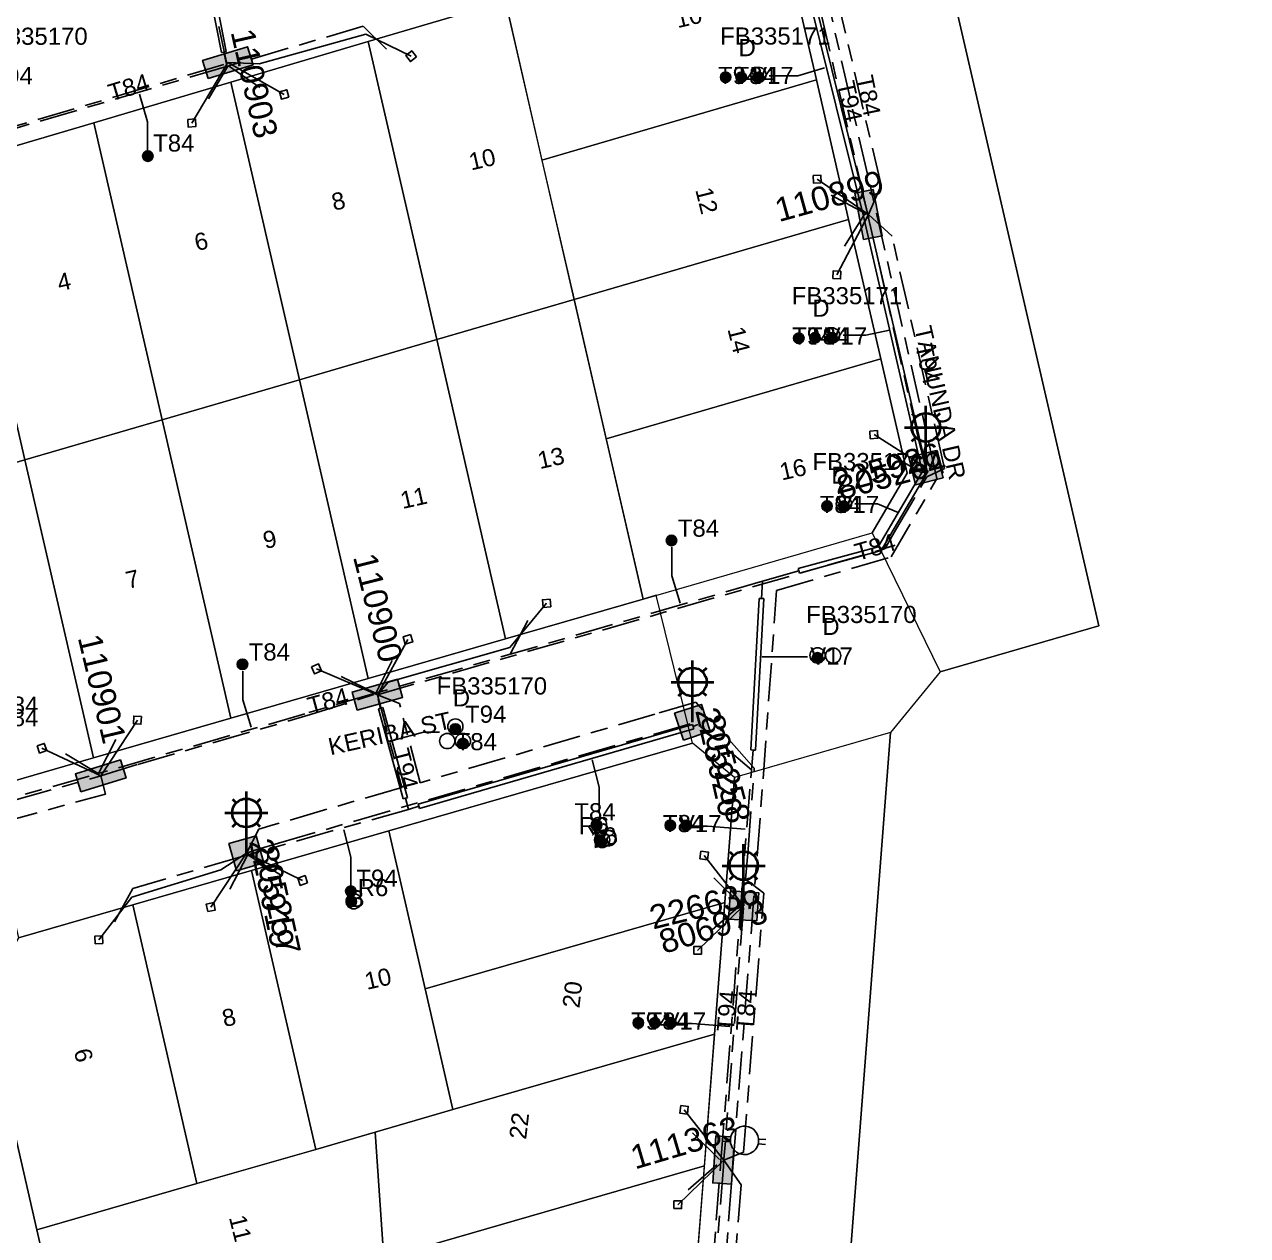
# Model space of a CAD drawing. Header units: metres. Extents: x 303957 to 307239, y 6268736 to 6272503.
# Drawn here: x 306028.3 to 306156.7, y 6269477.6 to 6269604.9 of the extents above; entities that cross this region are included whole.
import ezdxf
from ezdxf.enums import TextEntityAlignment as Align

# ---------------------------------------------------------------- set-up
doc = ezdxf.new("R2010")
doc.units = ezdxf.units.M
doc.linetypes.add('Cable Exist UG', pattern=[8.2, 4, -1.2, 1.8, -1.2])
doc.layers.get('0').update_dxf_attribs({"color": 6})
doc.layers.add('Cadastre Land Parcels_SP_EXT', color=9, linetype='Continuous', lineweight=5)
doc.layers.add('Cadastre Roads_SP_EXT', color=9, linetype='Continuous', lineweight=5)
for name, color, linetype in [('Duct_SP_EXT', 7, 'Continuous'), ('Equip_LV_EXT', 7, 'Continuous'), ('Equip_SP_SL_EXT', 7, 'Continuous'), ('Mains_HV_EXT', 7, 'Continuous'), ('Mains_LV_EXT', 7, 'Continuous'), ('Services_SP_EXT', 7, 'Continuous'), ('SupportsUG_SP_LV_EXT', 7, 'Continuous'), ('SupportsUG_SP_LV_SL_EXT', 7, 'Continuous'), ('Trench_SP_EXT', 7, 'Continuous')]:
    doc.layers.add(name, color=color, linetype=linetype)
doc.styles.add('COLUMN_LABEL', font='arial.ttf')
doc.styles.add('iecARIAL', font='arial.ttf', dxfattribs={"height": 2})
doc.styles.add('POLE_LABEL', font='arial.ttf')
doc.styles.get("Standard").update_dxf_attribs({"font": 'arial.ttf'})

# ---------------------------------------------------------------- blocks, each defined once
blk = doc.blocks.new('COLUMN_EXT')
blk.add_hatch(color=256).paths.add_polyline_path([(-1.49, 1.48), (-1.49, -1.49), (1.48, -1.49), (1.48, 1.48)])
blk.add_lwpolyline([(-1.49, -1.49), (1.48, -1.49), (1.48, 1.48), (-1.49, 1.48)], close=True)
for tag, height, style, flags, p in [('ASSET_NUM', 2.5, 'COLUMN_LABEL', 8, (2, 2)), ('STRUCTURE_PLANT_NUMBER', 0.2, 'POLE_LABEL', 9, (1.81, 0.03)), ('STREET_CODE', 0.2, 'COLUMN_LABEL', 9, (1.81, -0.2))]:
    blk.add_attdef(tag, text='', height=height, dxfattribs=dict(style=style, flags=flags)).set_placement(p, align=Align.MIDDLE_LEFT)
at = {"flags": 9}
for tag, p in [('COLUMN_TYPE', (1.81, -0.4)), ('OWNED_BY', (1.81, -0.6)), ('STATE', (1.81, -0.8)), ('USAGE', (1.81, -1)), ('LEGEND', (1.81, -1.2)), ('STREETNAME', (1.81, -1.6)), ('SUBURB', (1.81, -1.8)), ('LOCATION', (1.81, -1.4)), ('NOTES', (1.81, -2))]:
    blk.add_attdef(tag, text='', height=0.2, dxfattribs=at).set_placement(p, align=Align.MIDDLE_LEFT)
at = {"flags": 1}
blk.add_attdef('Z', (1.81, -2.35), '', height=0.2, dxfattribs=at)
blk = doc.blocks.new('PILLAR_EXT')
blk.add_hatch(color=256).paths.add_polyline_path([(-2.475, 0.99), (-2.475, -0.99), (2.475, -0.99), (2.475, 0.99)])
blk.add_lwpolyline([(-2.475, -0.99), (2.475, -0.99), (2.475, 0.99), (-2.475, 0.99)], close=True)
at = {"style": 'iecARIAL', "flags": 8}
blk.add_attdef('ASSET_NUM', (1.5, 3.5), '', height=2.5, dxfattribs=at)
for tag, p, flags in [('OWNED_BY', (0, -0.2), 9), ('STATE', (0, -0.4), 9), ('SUPPORT_TYPE', (0, -0.6), 9), ('USAGE', (0, -0.8), 9), ('LEGEND', (0, -1), 9), ('LOCATION', (0, -1.2), 9), ('NOTES', (0, -1.4), 9), ('STREETNAME', (0, -1.8), 9), ('SUBURB', (0, -2), 1), ('PARENT', (0, -1.6), 9)]:
    blk.add_attdef(tag, p, '', height=0.2, dxfattribs=dict(flags=flags))
blk = doc.blocks.new('DUCT_EXT')
blk.add_circle((0, 0.8), 0.8)
at = {"flags": 1}
blk.add_attdef('Z', (0, 0), '', height=0.2, dxfattribs=at)
at = {"flags": 9}
for tag, p in [('DUCT_CODE', (0, 0)), ('XSECT_TYPE', (0, -0.2)), ('STATE', (0, -0.6)), ('FB_REFERENCE', (0, -0.4)), ('NOTES', (0, -0.8))]:
    blk.add_attdef(tag, text='', height=0.2, dxfattribs=at).set_placement(p, align=Align.MIDDLE_LEFT)
blk = doc.blocks.new('SL_LANTERN_EXT')
at = {"lineweight": 40}
for p, q in [((0, 1.97), (0, 6.47)), ((-1.46, 5.68), (-1.06, 5.28)), ((1.46, 5.68), (1.06, 5.28)), ((-2.25, 4.22), (2.25, 4.22)), ((-1.46, 2.76), (-1.06, 3.16)), ((0, 0), (0, 2.72)), ((1.46, 2.76), (1.06, 3.16))]:
    blk.add_line(p, q, dxfattribs=at)
blk.add_circle((0, 4.22), 1.5, dxfattribs=at)
at = {"style": 'iecARIAL', "flags": 8}
blk.add_attdef('ASSET_NUM', (1.5, 1.5), '', height=2.5, dxfattribs=at)
for tag, p, height, flags in [('CONSTRUCTED_VOLTAGE', (0.98, -0.65), 0.2, 9), ('CONTROL_TYPE', (0.98, -0.85), 0.2, 9), ('LANTERN_PURPOSE', (0.98, -1.05), 0.2, 9), ('LANTERN_TYPE', (0.98, -1.25), 0.2, 9), ('NO_PHASES', (0.98, -1.45), 0.2, 9), ('LNUMBER', (2.18, -3.25), 2.5, 8), ('OPERATING_VOLTAGE', (0.98, -1.65), 0.2, 9), ('ORIENTATION', (0.98, -1.85), 0.2, 9), ('OWNED_BY', (0.98, -2.05), 0.2, 9), ('STATE', (0.98, -2.25), 0.2, 9), ('USAGE', (0.98, -2.45), 0.2, 9), ('CEXIST', (0.98, -2.65), 0.2, 9), ('CNEW', (0.98, -2.85), 0.2, 9), ('CNUMBER', (0.98, -3.05), 0.2, 9), ('CREMOVE', (0.98, -3.25), 0.2, 9), ('CREPLACE', (0.98, -3.45), 0.2, 9), ('LKINGHEIGHT', (0.98, -3.65), 0.2, 9), ('LBRACKET', (0.98, -3.85), 0.2, 9), ('LBRACKETVOCAB', (0.98, -4.05), 0.2, 9), ('LCATEGORY', (0.98, -4.25), 0.2, 9), ('LCHARGE1', (0.98, -4.45), 0.2, 9), ('LCHARGE1PERCENT', (0.98, -4.65), 0.2, 9), ('LCHARGE2', (0.98, -4.85), 0.2, 9), ('LCHARGE2PERCENT', (0.98, -5.05), 0.2, 9), ('LCHARGE3', (0.98, -5.25), 0.2, 9), ('LCHARGE3PERCENT', (0.98, -5.45), 0.2, 9), ('LEXIST', (0.98, -5.65), 0.2, 9), ('LLAMP', (0.98, -5.85), 0.2, 9), ('LLAMPVOCAB', (0.98, -6.05), 0.2, 9), ('LMAST', (0.98, -6.25), 0.2, 9), ('LMASTVOCAB', (0.98, -6.45), 0.2, 9), ('LNEW', (0.98, -6.65), 0.2, 9), ('LANTNUMBER', (0.98, -6.85), 0.2, 9), ('LOUTREACH', (0.98, -7.25), 0.2, 9), ('LOUTREACHVOCAB', (0.98, -7.45), 0.2, 9), ('LRATECODE', (0.98, -7.65), 0.2, 9), ('LREMOVE', (0.98, -7.85), 0.2, 9), ('LREPLACE', (0.98, -8.05), 0.2, 9), ('LTYPE', (0.98, -8.25), 0.2, 9), ('LTYPEVOCAB', (0.98, -8.45), 0.2, 9), ('LEGEND', (0.98, -8.65), 0.2, 9), ('LOCATION', (0.98, -8.85), 0.2, 9), ('NOTES', (0.98, -9.05), 0.2, 9), ('STREETNAME', (0.98, -9.25), 0.2, 9), ('SUBURB', (0.98, -9.45), 0.2, 1)]:
    blk.add_attdef(tag, p, '', height=height, dxfattribs=dict(flags=flags))
blk = doc.blocks.new('CCP_EXT')
at = {"flags": 9}
for tag, p in [('STATE', (0, -1.8)), ('LEGEND', (0, -1.4)), ('LIFE_SUPPORT', (0, -1.6)), ('NOTES', (0, -2))]:
    blk.add_attdef(tag, text='', height=0.2, dxfattribs=at).set_placement(p, align=Align.MIDDLE_LEFT)
blk.add_wipeout([(0, 0.57), (0.57, 0), (0, -0.57), (-0.57, 0)])
blk.add_lwpolyline([(-0.57, 0), (0, 0.57), (0.57, 0), (0, -0.57), (-0.57, 0)])
at = {"flags": 1}
blk.add_attdef('Z', (0, 0), '', height=0.2, dxfattribs=at)
at = {"flags": 9}
for tag, p in [('CCP_TYPE', (0, 0)), ('CONSTRUCTED_VOLTAGE', (0, -0.2)), ('OPERATING_VOLTAGE', (0, -0.6)), ('ORIENTATION', (0, -0.8)), ('OWNED_BY', (0, -1)), ('NO_PHASES', (0, -0.4)), ('USAGE', (0, -1.2))]:
    blk.add_attdef(tag, text='', height=0.2, dxfattribs=at).set_placement(p, align=Align.MIDDLE_LEFT)
blk = doc.blocks.new('LV_UG_LINKS_OPEN_EXT')
blk.add_wipeout([(-0.25, 1.47), (-0.43, 1.43), (-0.61, 1.36), (-0.77, 1.28), (-0.93, 1.17), (-1.07, 1.05), (-1.19, 0.9), (-1.29, 0.75), (-1.38, 0.58), (-1.44, 0.4), (-1.48, 0.22), (-1.49, 0.03), (-1.49, -0.16), (-1.45, -0.34), (-1.4, -0.52), (-1.32, -0.69), (-1.23, -0.85), (-1.11, -1), (-0.98, -1.13), (-0.83, -1.24), (-0.66, -1.34), (-0.49, -1.41), (-0.31, -1.46), (-0.13, -1.49), (0.06, -1.49), (0.25, -1.47), (0.43, -1.43), (0.61, -1.36), (0.77, -1.28), (0.93, -1.17), (1.07, -1.05), (1.19, -0.9), (1.29, -0.75), (1.38, -0.58), (1.44, -0.4), (1.48, -0.22), (1.49, -0.03), (1.49, 0.16), (1.45, 0.34), (1.4, 0.52), (1.32, 0.69), (1.23, 0.85), (1.11, 1), (0.98, 1.13), (0.83, 1.24), (0.66, 1.34), (0.49, 1.41), (0.31, 1.46), (0.13, 1.49), (-0.06, 1.49)])
for p, q in [((-0.25, 1.47), (-0.25, 2.22)), ((0.25, 1.47), (0.25, 2.22)), ((-0.25, -1.47), (-0.25, -2.22)), ((0.25, -1.47), (0.25, -2.22))]:
    blk.add_line(p, q)
blk.add_lwpolyline([(0, -1.49, 1), (0, 1.49, 1)], format="xyb", close=True)
at = {"flags": 9}
for tag, p in [('ACTUAL_STATUS', (0, 0)), ('CONSTRUCTED_VOLTAGE', (0, -0.2)), ('OPERATING_VOLTAGE', (0, -0.6)), ('ORIENTATION', (0, -0.8)), ('STATE', (0, -1)), ('SWITCH_TYPE', (0, -1.2)), ('NO_PHASES', (0, -0.4)), ('USAGE', (0, -1.4)), ('NOTES', (0, -1.6))]:
    blk.add_attdef(tag, text='', height=0.2, dxfattribs=at).set_placement(p, align=Align.MIDDLE_LEFT)
at = {"flags": 1}
blk.add_attdef('Z', (0, 0), '', height=0.2, dxfattribs=at)
blk = doc.blocks.new('CABLE_LARGE_EXT')
h = blk.add_hatch(color=256)
edge = h.paths.add_edge_path()
edge.add_arc((0, 0.55), 0.55, 0, 360)
blk.add_circle((0, 0.55), 0.55)
at = {"flags": 1}
blk.add_attdef('Z', (0, 0), '', height=0.2, dxfattribs=at)
at = {"flags": 9}
for tag, p in [('COND_CODE', (0, 0)), ('STATE', (0, -0.4)), ('XSECT_SIZE', (0, -0.6)), ('FB_REFERENCE', (0, -0.2)), ('NOTES', (0, -0.8))]:
    blk.add_attdef(tag, text='', height=0.2, dxfattribs=at).set_placement(p, align=Align.MIDDLE_LEFT)

msp = doc.modelspace()

# ---------------------------------------------------------------- linework, layer by layer
at = {"layer": 'Cadastre Land Parcels_SP_EXT', "linetype": 'Continuous'}
msp.add_lwpolyline([(306195.38, 6269806.28), (306153.94, 6269809.62), (306108.72, 6269796.94), (306135.09, 6269703.38), (306110.75, 6269696.16), (306106.98, 6269689.82), (306118.25, 6269640.92), (306124.09, 6269615.57), (306136.39, 6269562.17), (306141.11, 6269541.68), (306124.45, 6269536.86), (306119.25, 6269530.49), (306113.35, 6269453.99)], dxfattribs=at)
for points in [[(306111.47, 6269599.04), (306108.72, 6269610.96), (306102.81, 6269614.42), (306078.79, 6269607.32), (306082.63, 6269590.61), (306111.47, 6269599.04)], [(306086, 6269575.97), (306078.79, 6269607.32), (306064.38, 6269603.06), (306071.58, 6269571.75), (306086, 6269575.97)], [(306071.58, 6269571.75), (306064.38, 6269603.06), (306049.97, 6269598.8), (306057.17, 6269567.54), (306071.58, 6269571.75)], [(306057.17, 6269567.54), (306049.97, 6269598.8), (306035.57, 6269594.54), (306042.75, 6269563.32), (306057.17, 6269567.54)], [(306114.84, 6269584.39), (306111.47, 6269599.04), (306082.63, 6269590.61), (306086, 6269575.97), (306114.84, 6269584.39)], [(306042.75, 6269563.32), (306035.57, 6269594.54), (306021.17, 6269590.29), (306028.33, 6269559.11), (306042.75, 6269563.32)], [(306028.33, 6269559.11), (306021.17, 6269590.29), (306009.7, 6269586.9), (306006.03, 6269580.61), (306012.06, 6269554.35), (306028.33, 6269559.11)], [(306118.21, 6269569.75), (306114.84, 6269584.39), (306086, 6269575.97), (306089.37, 6269561.33), (306118.21, 6269569.75)], [(306093.25, 6269544.5), (306086, 6269575.97), (306071.58, 6269571.75), (306078.82, 6269540.33), (306093.25, 6269544.5)], [(306078.82, 6269540.33), (306071.58, 6269571.75), (306057.17, 6269567.54), (306064.39, 6269536.16), (306078.82, 6269540.33)], [(306117.3, 6269551.45), (306120.98, 6269557.71), (306118.21, 6269569.75), (306089.37, 6269561.33), (306093.25, 6269544.5), (306117.3, 6269551.45)], [(306064.39, 6269536.16), (306057.17, 6269567.54), (306042.75, 6269563.32), (306049.96, 6269531.99), (306064.39, 6269536.16)], [(306049.96, 6269531.99), (306042.75, 6269563.32), (306028.33, 6269559.11), (306035.53, 6269527.82), (306049.96, 6269531.99)], [(306035.53, 6269527.82), (306028.33, 6269559.11), (306012.06, 6269554.35), (306018.13, 6269527.99), (306024.05, 6269524.5), (306035.53, 6269527.82)], [(306101.83, 6269512.63), (306102.84, 6269525.74), (306098.43, 6269529.34), (306066.55, 6269520.13), (306070.36, 6269503.54), (306101.83, 6269512.63)], [(306073.28, 6269490.85), (306070.36, 6269503.54), (306066.55, 6269520.13), (306052.14, 6269515.96), (306058.88, 6269486.68), (306073.28, 6269490.85)], [(306058.88, 6269486.68), (306052.14, 6269515.96), (306039.66, 6269512.36), (306046.39, 6269483.08), (306058.88, 6269486.68)], [(306046.39, 6269483.08), (306039.66, 6269512.36), (306027.66, 6269508.89), (306023.97, 6269502.62), (306029.59, 6269478.22), (306046.39, 6269483.08)], [(306100.76, 6269498.79), (306101.83, 6269512.63), (306070.36, 6269503.54), (306073.28, 6269490.85), (306100.76, 6269498.79)], [(306099.69, 6269484.95), (306100.76, 6269498.79), (306073.28, 6269490.85), (306065.12, 6269488.49), (306066.01, 6269475.21), (306099.69, 6269484.95)], [(306066.01, 6269475.21), (306065.12, 6269488.49), (306058.88, 6269486.68), (306046.39, 6269483.08), (306029.59, 6269478.22), (306032.5, 6269465.53), (306066.01, 6269475.21)], [(306098.62, 6269471.11), (306099.69, 6269484.95), (306066.01, 6269475.21), (306066.91, 6269461.94), (306098.62, 6269471.11)]]:
    msp.add_lwpolyline(points, close=True, dxfattribs=at)
at = {"layer": 'Cadastre Roads_SP_EXT', "linetype": 'Continuous'}
msp.add_lwpolyline([(306043.48, 6269417.69), (306038.33, 6269440.15), (306029.59, 6269478.22), (306023.97, 6269502.62), (306008.58, 6269498.18), (306011.3, 6269486.38), (306015.03, 6269470.14), (306018.76, 6269453.89), (306022.49, 6269437.65), (306028.09, 6269413.24), (306043.48, 6269417.69)], close=True, dxfattribs=at)
at = {"layer": 'Duct_SP_EXT'}
for p, q in [((306047.13, 6269611.37), (306048.99, 6269601.92)), ((306047.61, 6269611.47), (306049.46, 6269602.01)), ((306048.99, 6269601.92), (306049.23, 6269601.96)), ((306049.46, 6269602.01), (306049.23, 6269601.96)), ((306116.37, 6269584.87), (306116.61, 6269584.93)), ((306116.37, 6269584.87), (306116.61, 6269584.93)), ((306116.84, 6269584.99), (306116.61, 6269584.93)), ((306116.84, 6269584.98), (306116.61, 6269584.93)), ((306122.65, 6269557.97), (306122.77, 6269558.18)), ((306122.77, 6269558.18), (306122.98, 6269558.06)), ((306123.19, 6269557.93), (306122.98, 6269558.06)), ((306117.95, 6269550), (306122.65, 6269557.97)), ((306118.27, 6269549.59), (306123.06, 6269557.72)), ((306122.62, 6269557.79), (306122.86, 6269557.85)), ((306122.65, 6269557.97), (306122.86, 6269557.85)), ((306123.09, 6269557.9), (306122.86, 6269557.85)), ((306123.06, 6269557.72), (306122.86, 6269557.85)), ((306123.06, 6269557.72), (306123.19, 6269557.93)), ((306109.56, 6269547.7), (306117.95, 6269550)), ((306109.69, 6269547.23), (306118.27, 6269549.59)), ((306117.95, 6269550), (306118.11, 6269549.8)), ((306118.27, 6269549.59), (306118.11, 6269549.8)), ((306109.56, 6269547.7), (306109.62, 6269547.46)), ((306109.69, 6269547.23), (306109.62, 6269547.46)), ((306105.45, 6269544.57), (306104.58, 6269528.64)), ((306105.93, 6269544.55), (306105.06, 6269528.61)), ((306105.45, 6269544.57), (306105.69, 6269544.56)), ((306105.93, 6269544.55), (306105.69, 6269544.56)), ((306065.46, 6269532.96), (306065.69, 6269533.02)), ((306065.46, 6269532.96), (306068.05, 6269523.49)), ((306065.92, 6269533.09), (306065.69, 6269533.02)), ((306065.92, 6269533.09), (306068.52, 6269523.62)), ((306069.62, 6269522.95), (306098.44, 6269531.33)), ((306098.44, 6269531.33), (306098.51, 6269531.1)), ((306098.58, 6269530.87), (306098.51, 6269531.1)), ((306069.76, 6269522.49), (306098.58, 6269530.87)), ((306104.58, 6269528.64), (306104.82, 6269528.63)), ((306105.06, 6269528.61), (306104.82, 6269528.63)), ((306068.05, 6269523.49), (306068.29, 6269523.56)), ((306068.52, 6269523.62), (306068.29, 6269523.56)), ((306069.62, 6269522.95), (306069.69, 6269522.72)), ((306069.76, 6269522.49), (306069.69, 6269522.72))]:
    msp.add_line(p, q, dxfattribs=at)
for points in [[(306106.49, 6269599.47), (306109.51, 6269599.47), (306112.32, 6269600.31)], [(306041.2, 6269591.67), (306041.2, 6269594.65), (306040.37, 6269597.55)], [(306114.26, 6269572.22), (306116.64, 6269572.21), (306119.14, 6269572.76)], [(306115.51, 6269554.51), (306117.89, 6269554.51), (306120.05, 6269553.58)], [(306096.26, 6269549.94), (306096.26, 6269546.92), (306097.16, 6269544.07)], [(306110.54, 6269538.43), (306108.29, 6269538.43), (306105.73, 6269538.41)], [(306051.2, 6269536.93), (306051.2, 6269533.91), (306052.1, 6269531.05)], [(306071.89, 6269530.51), (306070.21, 6269530.51), (306067.09, 6269529.66)], [(306088.64, 6269522.04), (306088.64, 6269524.74), (306087.91, 6269527.62)], [(306062.56, 6269514.4), (306062.56, 6269517.38), (306061.83, 6269520.25)], [(306098.51, 6269520.64), (306100.02, 6269520.64), (306103.99, 6269520.33)], [(306096.9, 6269499.9), (306098.41, 6269499.9), (306102.38, 6269499.59)]]:
    msp.add_lwpolyline(points, dxfattribs=at)
at = {"layer": 'Mains_LV_EXT', "linetype": 'Cable Exist UG'}
msp.add_lwpolyline([(306065.35, 6269534.44), (306067.91, 6269524.71), (306054.42, 6269520.76), (306054.42, 6269520.76), (306052.89, 6269520.31), (306051.59, 6269517.8)], dxfattribs=at)
at = {"layer": 'Trench_SP_EXT', "linetype": 'Cable Exist UG'}
for points in [[(306063.85, 6269604.67), (306049.5, 6269600.46)], [(306063.85, 6269604.67), (306066.29, 6269602.28)], [(306049.49, 6269600.71), (306049.23, 6269601.96)], [(306049.65, 6269600.5), (306047.28, 6269596.52)], [(306049.72, 6269600.52), (306053.02, 6269598.26)], [(306116.53, 6269585.03), (306112.84, 6269587.01)], [(306116.55, 6269584.96), (306114.1, 6269581.07)], [(306122.55, 6269557.77), (306118.83, 6269559.91)], [(306109.62, 6269547.46), (306105.79, 6269546.36)], [(306105.69, 6269544.56), (306105.79, 6269546.36)], [(306079.29, 6269538.7), (306081.34, 6269542.62)], [(306065.1, 6269534.48), (306067.09, 6269538.38)], [(306065.14, 6269534.61), (306060.98, 6269536.63)], [(306065.69, 6269533.02), (306065.43, 6269533.99)], [(306104.63, 6269526.56), (306099.02, 6269531.33), (306098.51, 6269531.1)], [(306036.05, 6269526.17), (306038.09, 6269530.12)], [(306103.52, 6269512.35), (306104.56, 6269525.7), (306104.82, 6269528.63)], [(306036.04, 6269526.17), (306032.31, 6269528.4)], [(306023.36, 6269522.56), (306035.94, 6269526.14)], [(306068.29, 6269523.56), (306068.6, 6269522.4)], [(306068.6, 6269522.4), (306051, 6269517.41)], [(306069.69, 6269522.72), (306068.6, 6269522.4)], [(306051.7, 6269517.58), (306049.66, 6269513.65)], [(306051.77, 6269517.6), (306055.47, 6269515.35)], [(306103.53, 6269512.41), (306100.55, 6269515.35)], [(306103.52, 6269512.38), (306100.08, 6269509.36)], [(306101.43, 6269485.44), (306103.52, 6269512.35)], [(306098.45, 6269488.41), (306101.43, 6269485.47)], [(306097.98, 6269482.42), (306101.43, 6269485.44)], [(306099.33, 6269458.52), (306100.31, 6269471.05), (306101.39, 6269484.89), (306101.43, 6269485.44)]]:
    msp.add_lwpolyline(points, dxfattribs=at)

# ---------------------------------------------------------------- block references
at = {"layer": 'Duct_SP_EXT'}
for name, p in [('CABLE_LARGE_EXT', (306101.92, 6269598.77)), ('CABLE_LARGE_EXT', (306103.56, 6269598.77)), ('DUCT_EXT', (306105.37, 6269598.77)), ('CABLE_LARGE_EXT', (306105.37, 6269598.77)), ('CABLE_LARGE_EXT', (306041.24, 6269590.48)), ('CABLE_LARGE_EXT', (306109.61, 6269571.35)), ('CABLE_LARGE_EXT', (306111.32, 6269571.4)), ('DUCT_EXT', (306113.1, 6269571.4)), ('CABLE_LARGE_EXT', (306113.1, 6269571.4)), ('CABLE_LARGE_EXT', (306112.58, 6269553.71)), ('DUCT_EXT', (306114.35, 6269553.7)), ('CABLE_LARGE_EXT', (306114.35, 6269553.7)), ('CABLE_LARGE_EXT', (306096.24, 6269550.1)), ('DUCT_EXT', (306111.58, 6269537.77)), ('CABLE_LARGE_EXT', (306111.58, 6269537.77)), ('DUCT_EXT', (306113.22, 6269537.75)), ('CABLE_LARGE_EXT', (306051.18, 6269537.09)), ('DUCT_EXT', (306073.54, 6269530.3)), ('CABLE_LARGE_EXT', (306073.54, 6269530.3)), ('DUCT_EXT', (306072.69, 6269528.78)), ('DUCT_EXT', (306074.33, 6269528.77)), ('CABLE_LARGE_EXT', (306074.33, 6269528.77)), ('CABLE_LARGE_EXT', (306096.11, 6269520.17)), ('CABLE_LARGE_EXT', (306097.79, 6269520.17)), ('CABLE_LARGE_EXT', (306062.56, 6269513.25)), ('CABLE_LARGE_EXT', (306092.76, 6269499.42)), ('CABLE_LARGE_EXT', (306094.49, 6269499.42)), ('CABLE_LARGE_EXT', (306096.18, 6269499.42))]:
    msp.add_blockref(name, p, dxfattribs=at)
for name, p, rotation in [('DUCT_EXT', (306087.83, 6269520.75), 271.5343414854129), ('CABLE_LARGE_EXT', (306087.83, 6269520.75), 270.0058519513358), ('DUCT_EXT', (306088.16, 6269519.17), 270.939190936989), ('CABLE_LARGE_EXT', (306088.16, 6269519.17), 270.939190936989), ('DUCT_EXT', (306062.06, 6269512.7), 272.8682648119186), ('CABLE_LARGE_EXT', (306062.06, 6269512.7), 272.7174892735363)]:
    msp.add_blockref(name, p, dxfattribs=dict(at, rotation=rotation))
at = {"layer": 'Equip_SP_SL_EXT'}
ref = msp.add_blockref('SL_LANTERN_EXT', (306122.96, 6269558.31), dxfattribs=at)
ref.add_attrib('ASSET_NUM', '225926', dxfattribs={"layer": '0', "height": 2.5, "rotation": 15.5884, "style": 'iecARIAL'}).set_placement((306124.46, 6269559.81), align=Align.MIDDLE_RIGHT)
ref = msp.add_blockref('SL_LANTERN_EXT', (306098.44, 6269531.56), dxfattribs=at)
ref.add_attrib('ASSET_NUM', '225920', dxfattribs={"layer": '0', "height": 2.5, "rotation": 282.9435, "style": 'iecARIAL'}).set_placement((306099.94, 6269533.06), align=Align.MIDDLE_LEFT)
ref = msp.add_blockref('SL_LANTERN_EXT', (306051.59, 6269517.8), dxfattribs=at)
ref.add_attrib('ASSET_NUM', '225919', dxfattribs={"layer": '0', "height": 2.5, "rotation": 281.7025, "style": 'iecARIAL'}).set_placement((306053.09, 6269519.3), align=Align.MIDDLE_LEFT)
ref = msp.add_blockref('SL_LANTERN_EXT', (306103.82, 6269512.26), dxfattribs=at)
ref.add_attrib('ASSET_NUM', '226636', dxfattribs={"layer": '0', "height": 2.5, "rotation": 13.7622, "style": 'iecARIAL'}).set_placement((306105.32, 6269513.76), align=Align.MIDDLE_RIGHT)
at = {"layer": 'SupportsUG_SP_LV_EXT'}
ref = msp.add_blockref('PILLAR_EXT', (306049.64, 6269600.86), dxfattribs=dict(at, rotation=16.87596753478535))
ref.add_attrib('ASSET_NUM', '110903', dxfattribs={"layer": '0', "height": 2.5, "rotation": 282.8228, "style": 'iecARIAL'}).set_placement((306051.14, 6269604.36), align=Align.MIDDLE_LEFT)
ref = msp.add_blockref('PILLAR_EXT', (306116.92, 6269584.9), dxfattribs=dict(at, rotation=280.9023462870074))
ref.add_attrib('ASSET_NUM', '110899', dxfattribs={"layer": '0', "height": 2.5, "rotation": 15.4553, "style": 'iecARIAL'}).set_placement((306118.42, 6269588.4), align=Align.MIDDLE_RIGHT)
ref = msp.add_blockref('PILLAR_EXT', (306065.35, 6269534.44), dxfattribs=dict(at, rotation=15.83531258024614))
ref.add_attrib('ASSET_NUM', '110900', dxfattribs={"layer": '0', "height": 2.5, "rotation": 284.2127, "style": 'iecARIAL'}).set_placement((306066.85, 6269537.94), align=Align.MIDDLE_RIGHT)
ref = msp.add_blockref('PILLAR_EXT', (306036.29, 6269525.91), dxfattribs=dict(at, rotation=17.21529084950885))
ref.add_attrib('ASSET_NUM', '110901', dxfattribs={"layer": '0', "height": 2.5, "rotation": 283.4382, "style": 'iecARIAL'}).set_placement((306037.79, 6269529.41), align=Align.MIDDLE_RIGHT)
ref = msp.add_blockref('PILLAR_EXT', (306101.72, 6269485.55), dxfattribs=dict(at, rotation=86.1910812587932))
ref.add_attrib('ASSET_NUM', '111363', dxfattribs={"layer": '0', "height": 2.5, "rotation": 16.4291, "style": 'iecARIAL'}).set_placement((306103.22, 6269489.05), align=Align.MIDDLE_RIGHT)
at = {"layer": 'SupportsUG_SP_LV_SL_EXT'}
ref = msp.add_blockref('COLUMN_EXT', (306122.96, 6269558.31), dxfattribs=dict(at, rotation=103.7513115354294))
ref.add_attrib('ASSET_NUM', '805264', dxfattribs={"layer": '0', "height": 2.5, "rotation": 14.7003, "style": 'COLUMN_LABEL'}).set_placement((306124.96, 6269559.06), align=Align.MIDDLE_RIGHT)
ref = msp.add_blockref('COLUMN_EXT', (306098.44, 6269531.56), dxfattribs=dict(at, rotation=18.0529503827508))
ref.add_attrib('ASSET_NUM', '805258', dxfattribs={"layer": '0', "height": 2.5, "rotation": 284.7654, "style": 'COLUMN_LABEL'}).set_placement((306100.44, 6269532.31), align=Align.MIDDLE_LEFT)
ref = msp.add_blockref('COLUMN_EXT', (306051.59, 6269517.8), dxfattribs=dict(at, rotation=15.99735172681665))
ref.add_attrib('ASSET_NUM', '805257', dxfattribs={"layer": '0', "height": 2.5, "rotation": 282.6296, "style": 'COLUMN_LABEL'}).set_placement((306053.59, 6269518.55), align=Align.MIDDLE_LEFT)
ref = msp.add_blockref('COLUMN_EXT', (306103.82, 6269512.26), dxfattribs=dict(at, rotation=356.0672459803112))
ref.add_attrib('ASSET_NUM', '806973', dxfattribs={"layer": '0', "height": 2.5, "rotation": 17.1027, "style": 'COLUMN_LABEL'}).set_placement((306105.82, 6269513.01), align=Align.TOP_RIGHT)

# ---------------------------------------------------------------- texts
at = {"layer": 'Cadastre Land Parcels_SP_EXT', "linetype": 'Continuous'}
for s, rotation, p in [('10', 12.8866, (306096.88, 6269604.47)), ('10', 12.8887, (306075.19, 6269589.52)), ('12', 284.0362, (306098.73, 6269587.5)), ('8', 12.887, (306060.77, 6269585.29)), ('6', 12.8796, (306046.36, 6269581.05)), ('4', 12.88, (306031.95, 6269576.81)), ('14', 284.0335, (306102.11, 6269572.86)), ('13', 12.5875, (306082.41, 6269558.14)), ('16', 12.5901, (306107.82, 6269556.95)), ('11', 12.5889, (306067.99, 6269553.95)), ('9', 12.5906, (306053.56, 6269549.75)), ('7', 12.5882, (306039.14, 6269545.56)), ('18', 12.5897, (306088, 6269518.28)), ('10', 12.5904, (306064.24, 6269503.43)), ('20', 83.3387, (306086.56, 6269501.45)), ('8', 12.5898, (306049.27, 6269499.52)), ('6', 284.0275, (306033.45, 6269497.03)), ('22', 83.3383, (306080.97, 6269487.66)), ('11', 283.9921, (306049.75, 6269479.53))]:
    msp.add_text(s, height=1.8, rotation=rotation, dxfattribs=at).set_placement(p)
at = {"layer": 'Cadastre Roads_SP_EXT'}
for s, rotation, p in [('TANUNDA DR', 282.9112, (306121.75, 6269572.96)), ('KERIBA ST', 12.5899, (306060.42, 6269528.07))]:
    msp.add_text(s, height=1.8, rotation=rotation, dxfattribs=at).set_placement(p)
at = {"layer": 'Duct_SP_EXT'}
for s, p in [('FB335170', (306023.32, 6269602.73)), ('FB335171', (306101.35, 6269602.75)), ('D', (306103.28, 6269601.53)), ('T94', (306024.83, 6269598.58)), ('T94', (306101.13, 6269598.61)), ('T84', (306102.85, 6269598.61)), ('V17', (306104.6, 6269598.61)), ('FB335171', (306108.87, 6269575.47)), ('D', (306111.03, 6269574.16)), ('T94', (306108.91, 6269571.24)), ('T84', (306110.57, 6269571.24)), ('V17', (306112.33, 6269571.24)), ('FB335171', (306111.04, 6269558.04)), ('D', (306113.02, 6269556.62)), ('T84', (306111.8, 6269553.54)), ('V17', (306113.58, 6269553.54)), ('T84', (306096.9, 6269551.05)), ('FB335170', (306110.38, 6269541.98)), ('D', (306112.08, 6269540.72)), ('T84', (306051.83, 6269538.04)), ('V17', (306110.81, 6269537.61)), ('FB335170', (306071.57, 6269534.47)), ('D', (306073.27, 6269533.22)), ('T84', (306025.41, 6269532.45)), ('T84', (306025.41, 6269531.14)), ('T94', (306074.56, 6269531.5)), ('T84', (306073.57, 6269528.61)), ('T84', (306086.04, 6269521.25)), ('R6', (306086.49, 6269519.79)), ('T84', (306095.34, 6269520.01)), ('V17', (306097.02, 6269520.01)), ('B', (306087.96, 6269518.49)), ('D', (306088.8, 6269518.49)), ('T94', (306063.14, 6269514.27)), ('R6', (306063.28, 6269513.28)), ('B', (306062.33, 6269512.13)), ('T94', (306091.99, 6269499.26)), ('T84', (306093.73, 6269499.26)), ('V17', (306095.41, 6269499.27))]:
    msp.add_text(s, height=1.8, dxfattribs=at).set_placement(p)
at = {"layer": 'Mains_LV_EXT'}
for s, rotation, p in [('T84', 16.8472, (306037.41, 6269596.77)), ('T84', 281.7047, (306115.6, 6269599.32)), ('T94', 282.1649, (306113.65, 6269598.72)), ('T94', 282.0236, (306121.83, 6269571.13)), ('T84', 16.1311, (306115.79, 6269548.49)), ('T84', 15.3174, (306058.31, 6269532.35)), ('T94', 284.417, (306066.87, 6269528.53)), ('T94', 85.5518, (306102.78, 6269498.99)), ('T84', 85.5518, (306104.79, 6269499.05))]:
    msp.add_text(s, height=1.8, rotation=rotation, dxfattribs=at).set_placement(p)

# ---------------------------------------------------------------- next in the draw order: block references
at = {"layer": 'Services_SP_EXT'}
for p, rotation in [((306068.89, 6269601.53), 172.5685921050329), ((306055.56, 6269597.5), 151.0016012605012), ((306045.85, 6269594.51), 317.9999998523446), ((306111.53, 6269588.62), 317.9999998523446), ((306113.61, 6269578.56), 222.0000001476555), ((306117.49, 6269561.77), 317.9999998523446), ((306083.12, 6269544.06), 230.2279150282002), ((306068.56, 6269540.26), 241.1157392993674), ((306058.95, 6269537.16), 337.01972049871), ((306040.14, 6269531.77), 222.0000001476555), ((306030.12, 6269528.82), 334.7897135863544), ((306099.67, 6269517.56), 308.0672463891601), ((306057.5, 6269514.93), 154.0924460115394), ((306047.85, 6269512.13), 56.57401500047431), ((306036.08, 6269508.69), 47.98089467203119), ((306098.98, 6269507.58), 44.06724639466438), ((306097.56, 6269490.84), 308.1910810680824), ((306096.9, 6269480.86), 44.19108141828799)]:
    msp.add_blockref('CCP_EXT', p, dxfattribs=dict(at, rotation=rotation))

# ---------------------------------------------------------------- next in the draw order: linework, layer by layer
at = {"layer": 'Cadastre Roads_SP_EXT', "linetype": 'Continuous'}
for points in [[(306021.17, 6269590.29), (306035.57, 6269594.54), (306049.97, 6269598.8), (306064.38, 6269603.06), (306078.79, 6269607.32), (306102.81, 6269614.42), (306099.22, 6269630.04), (306075.19, 6269622.94), (306060.81, 6269618.68), (306046.43, 6269614.44), (306032.06, 6269610.19), (306017.68, 6269605.94), (306006.11, 6269602.53), (306009.7, 6269586.9), (306021.17, 6269590.29)], [(306141.11, 6269541.68), (306136.39, 6269562.17), (306124.09, 6269615.57), (306108.72, 6269610.96), (306111.47, 6269599.04), (306114.84, 6269584.39), (306118.21, 6269569.75), (306120.98, 6269557.71), (306117.3, 6269551.45), (306124.45, 6269536.86), (306141.11, 6269541.68)], [(306039.66, 6269512.36), (306052.14, 6269515.96), (306066.55, 6269520.13), (306098.43, 6269529.34), (306094.62, 6269544.9), (306093.25, 6269544.5), (306078.82, 6269540.33), (306064.39, 6269536.16), (306049.96, 6269531.99), (306035.53, 6269527.82), (306024.05, 6269524.5), (306027.66, 6269508.89), (306039.66, 6269512.36)]]:
    msp.add_lwpolyline(points, close=True, dxfattribs=at)
msp.add_lwpolyline([(306113.35, 6269453.99), (306119.25, 6269530.49), (306102.84, 6269525.74), (306101.83, 6269512.63), (306100.76, 6269498.79), (306097.55, 6269457.27)], dxfattribs=at)
at = {"layer": 'Duct_SP_EXT'}
for p, q in [((306116.37, 6269584.87), (306109.81, 6269611.26)), ((306116.84, 6269584.99), (306110.28, 6269611.38)), ((306122.62, 6269557.79), (306116.37, 6269584.87)), ((306123.09, 6269557.9), (306116.84, 6269584.98))]:
    msp.add_line(p, q, dxfattribs=at)
at = {"layer": 'Mains_LV_EXT', "linetype": 'Cable Exist UG'}
for points in [[(306116.92, 6269584.9), (306118.26, 6269587.97), (306118.26, 6269587.97), (306112.43, 6269612.83), (306109.91, 6269613.26), (306109.91, 6269613.26), (306106.23, 6269630.3), (306109.27, 6269635.35), (306109.27, 6269635.35), (306108.63, 6269638.3), (306102.75, 6269663.65), (306100.39, 6269665.32), (306100.39, 6269665.32), (306095.17, 6269686.25), (306109.91, 6269690.54), (306111.92, 6269693.31)], [(306049.52, 6269600.74), (306047.5, 6269610.54), (306059.37, 6269614.09), (306059.37, 6269614.09), (306062.96, 6269615.29), (306073.8, 6269618.44), (306076.01, 6269621.04)], [(306116.89, 6269584.75), (306116.59, 6269586.1), (306116.59, 6269586.1), (306110.64, 6269611.64)], [(306020.66, 6269592.2), (306021.81, 6269592.55), (306021.81, 6269592.55), (306049.52, 6269600.74)], [(306065.35, 6269534.44), (306118.64, 6269549.77), (306118.64, 6269549.77), (306119.78, 6269551.72), (306119.78, 6269551.72), (306123.06, 6269557.32), (306124.91, 6269558.23), (306124.73, 6269558.99), (306124.73, 6269558.99), (306119.4, 6269582.61), (306116.92, 6269584.9)], [(306122.96, 6269558.31), (306122.21, 6269561.14), (306122.21, 6269561.14), (306116.95, 6269584.53), (306116.89, 6269584.75)], [(305998.7, 6269550.22), (306001.2, 6269548.2), (306001.2, 6269548.2), (306006.84, 6269523.2), (306003.54, 6269516.69), (306036.29, 6269525.91)], [(306036.29, 6269525.91), (306040.18, 6269527.12), (306040.18, 6269527.12), (306058.31, 6269532.35), (306065.06, 6269534.48)], [(306051.59, 6269517.8), (306052.84, 6269518.22), (306052.84, 6269518.22), (306054.98, 6269518.84), (306098.48, 6269531.48)], [(306017.16, 6269470.85), (306018.8, 6269472.44), (306018.25, 6269474.72), (306018.25, 6269474.72), (306014.99, 6269488.04), (306012.74, 6269488.64), (306012.74, 6269488.64), (306010.32, 6269499.33), (306004.15, 6269502.92), (306002.03, 6269514.46), (306036.81, 6269524.01), (306036.81, 6269524.01), (306036.29, 6269525.91)]]:
    msp.add_lwpolyline(points, dxfattribs=at)
at = {"layer": 'Services_SP_EXT'}
for points in [[(306049.64, 6269600.86), (306052.92, 6269600.72), (306052.92, 6269600.72), (306064.14, 6269603.85), (306068.89, 6269601.53)], [(306049.64, 6269600.86), (306045.85, 6269594.51)], [(306049.64, 6269600.86), (306055.56, 6269597.5)], [(306116.92, 6269584.9), (306111.53, 6269588.62)], [(306116.92, 6269584.9), (306113.61, 6269578.56)], [(306122.96, 6269558.31), (306117.52, 6269561.77)], [(306065.35, 6269534.44), (306066.49, 6269535.76), (306066.49, 6269535.76), (306079.25, 6269539.41), (306083.12, 6269544.06)], [(306065.35, 6269534.44), (306068.56, 6269540.26)], [(306065.35, 6269534.44), (306058.95, 6269537.16)], [(306036.29, 6269525.91), (306040.14, 6269531.77)], [(306036.29, 6269525.91), (306030.12, 6269528.82)], [(306051.59, 6269517.8), (306048.91, 6269516.03), (306048.91, 6269516.03), (306039.56, 6269513.19), (306036.08, 6269508.69)], [(306051.59, 6269517.8), (306047.86, 6269512.13)], [(306051.59, 6269517.8), (306057.5, 6269514.93)], [(306103.82, 6269512.26), (306099.67, 6269517.56)], [(306103.82, 6269512.26), (306098.98, 6269507.58)]]:
    msp.add_lwpolyline(points, dxfattribs=at)
at = {"layer": 'Trench_SP_EXT', "linetype": 'Cable Exist UG'}
for points in [[(306049.5, 6269600.46), (306020.73, 6269592.01)], [(306105.79, 6269546.36), (306065.01, 6269534.57)], [(306065.14, 6269534.61), (306064.87, 6269534.53), (306057.74, 6269532.44), (306036.02, 6269526.16)], [(306051, 6269517.41), (306039.65, 6269514.09), (306037.51, 6269510.13)]]:
    msp.add_lwpolyline(points, dxfattribs=at)

# ---------------------------------------------------------------- next in the draw order: texts
at = {"layer": 'Duct_SP_EXT'}
msp.add_text('T84', height=1.8, dxfattribs=at).set_placement((306041.8, 6269591.51))

# ---------------------------------------------------------------- next in the draw order: block references
at = {"layer": 'Equip_LV_EXT', "rotation": 85.5517872250388}
msp.add_blockref('LV_UG_LINKS_OPEN_EXT', (306103.91, 6269487.62), dxfattribs=at)

# ---------------------------------------------------------------- next in the draw order: linework, layer by layer
at = {"layer": 'Mains_HV_EXT', "linetype": 'Cable Exist UG'}
msp.add_lwpolyline([(306101.61, 6269470.95), (306102.68, 6269484.79), (306105.86, 6269525.6), (306107.27, 6269545.41), (306107.27, 6269545.41), (306119.3, 6269548.92), (306124.12, 6269557.16), (306124.12, 6269557.16), (306111.62, 6269611.94), (306105.7, 6269637.26), (306094.4, 6269685.82), (306093.91, 6269686.97), (306109.81, 6269691.9), (306111.84, 6269693.3)], dxfattribs=at)
at = {"layer": 'Mains_LV_EXT', "linetype": 'Cable Exist UG'}
for points in [[(306101.72, 6269485.55), (306103.81, 6269486.4), (306103.81, 6269486.4), (306105.93, 6269513.59), (306104.01, 6269515.06), (306104.28, 6269518.18), (306104.28, 6269518.18), (306104.94, 6269526.72), (306098.79, 6269533.66), (306094.5, 6269532.4), (306094.5, 6269532.4), (306069.84, 6269525.2), (306067.67, 6269533.51), (306065.35, 6269534.44)], [(306103.8, 6269512.07), (306101.75, 6269485.65)], [(306072.51, 6269419.35), (306073.46, 6269419.34), (306073.46, 6269419.34), (306096.87, 6269426.21), (306101.42, 6269433.52), (306101.34, 6269434.26), (306101.34, 6269434.26), (306099.8, 6269442.72), (306099.15, 6269449.5), (306099.39, 6269455.91), (306101.56, 6269457.43), (306101.56, 6269457.43), (306102.6, 6269470.87), (306103.54, 6269482.94), (306101.72, 6269485.55)], [(306101.75, 6269485.65), (306101.69, 6269484.87), (306100.61, 6269471.03), (306099.63, 6269458.44)]]:
    msp.add_lwpolyline(points, dxfattribs=at)
at = {"layer": 'Services_SP_EXT'}
for points in [[(306101.72, 6269485.55), (306097.56, 6269490.84)], [(306101.72, 6269485.55), (306096.9, 6269480.86)]]:
    msp.add_lwpolyline(points, dxfattribs=at)

doc.saveas('drawing.dxf')
